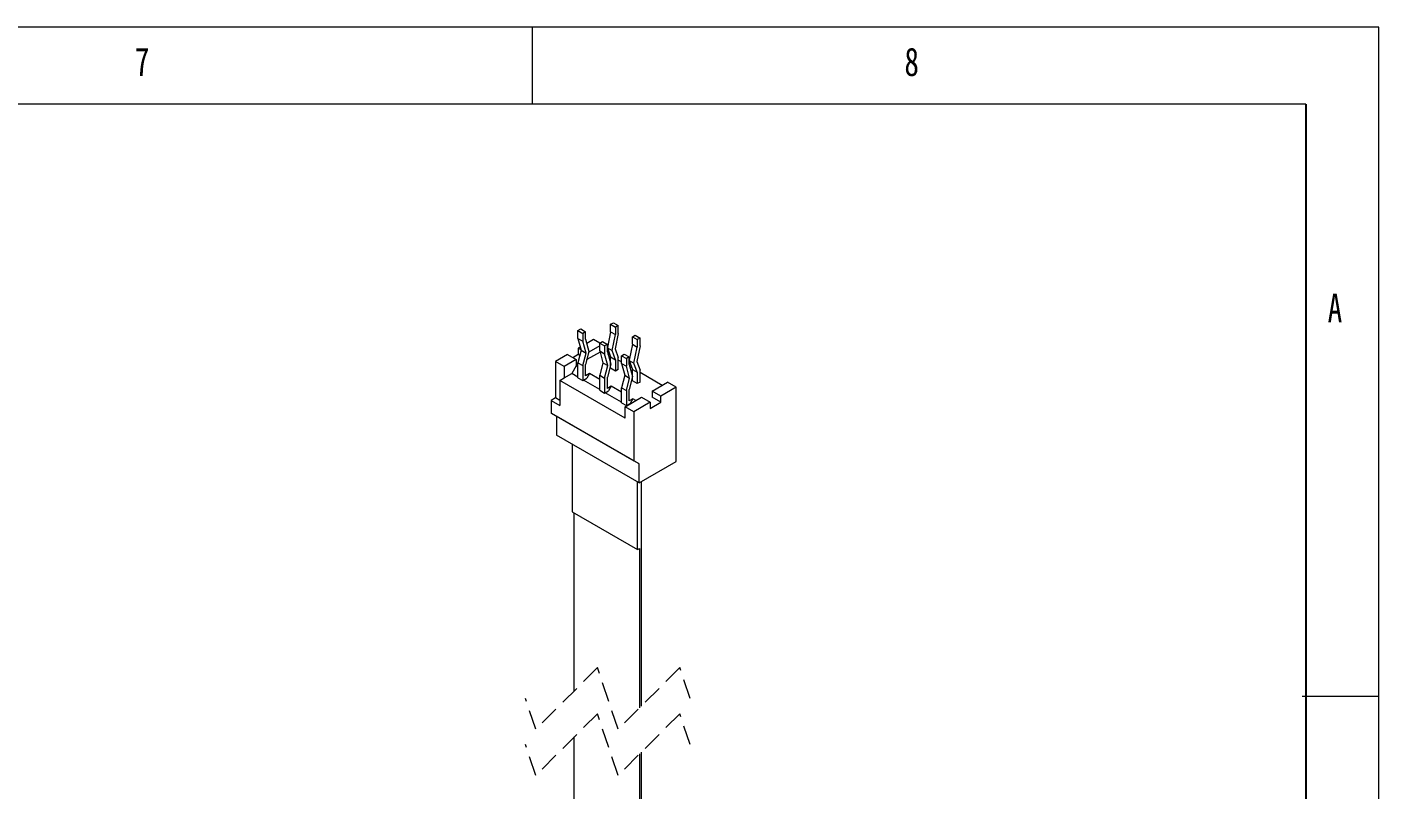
# Paper-space layout '시트3_KOR_with accessory' of a CAD drawing. Header units: millimetres. Extents: x 5 to 415, y 5 to 292.
# Drawn here: x 327.2 to 415, y 242.4 to 292 of the extents above; entities that cross this region are included whole.
import ezdxf

# ---------------------------------------------------------------- set-up
doc = ezdxf.new("R2010")
doc.units = ezdxf.units.MM
doc.linetypes.add('HIDDEN', pattern=[1.905, 1.27, -0.635])
doc.layers.add('NOTES', color=7, linetype='Continuous')
doc.styles.add('SLDTEXTSTYLE1', font='TXT', dxfattribs={"width": 0.75})

psp = doc.layouts.new('시트3_KOR_with accessory')

# ---------------------------------------------------------------- linework, layer by layer
at = {"color": 7, "linetype": 'Continuous', "lineweight": 18}
for p, q in [((415, 292), (5, 292)), ((360, 287), (360, 292)), ((415, 5), (415, 292)), ((410.25, 287), (10, 287)), ((362.957, 272.282), (363.134, 272.384)), ((363.134, 272.384), (363.452, 272.2)), ((365.078, 272.69), (365.255, 272.792)), ((365.078, 272.208), (365.078, 272.69)), ((365.078, 272.69), (365.397, 272.506)), ((365.255, 272.792), (365.573, 272.608)), ((365.573, 272.608), (365.397, 272.506)), ((365.397, 272.506), (365.397, 272.025)), ((365.573, 272.1), (365.573, 272.608)), ((362.957, 271.773), (362.957, 272.282)), ((362.957, 272.282), (363.275, 272.098)), ((362.957, 271.773), (363.275, 271.589)), ((362.957, 271.773), (363.165, 271.005)), ((363.452, 272.2), (363.275, 272.098)), ((363.275, 272.098), (363.275, 271.589)), ((363.483, 270.821), (363.275, 271.589)), ((363.452, 271.719), (363.452, 272.2)), ((363.452, 271.719), (363.668, 270.92)), ((363.965, 271.7), (363.526, 271.446)), ((364.371, 271.465), (363.965, 271.7)), ((364.371, 271.465), (364.548, 271.567)), ((364.371, 271.465), (364.689, 271.282)), ((364.371, 270.957), (364.371, 271.465)), ((364.548, 271.567), (364.866, 271.384)), ((365.078, 272.208), (364.866, 271.178)), ((365.078, 272.208), (365.397, 272.025)), ((365.181, 270.977), (365.397, 272.025)), ((365.573, 272.1), (365.366, 271.091)), ((366.493, 271.874), (366.669, 271.976)), ((366.493, 271.392), (366.493, 271.874)), ((366.493, 271.874), (366.811, 271.69)), ((366.669, 271.976), (366.988, 271.792)), ((366.988, 271.792), (366.811, 271.69)), ((366.811, 271.69), (366.811, 271.208)), ((366.988, 271.283), (366.988, 271.792)), ((362.268, 270.72), (361.49, 270.271)), ((362.268, 270.72), (362.833, 270.393)), ((362.975, 270.72), (362.621, 270.516)), ((363.165, 271.005), (362.957, 270.194)), ((363.11, 271.206), (362.975, 271.128)), ((363.16, 271.021), (362.975, 271.128)), ((362.975, 271.128), (362.975, 270.72)), ((363.077, 270.661), (362.975, 270.72)), ((363.165, 271.005), (363.483, 270.821)), ((363.275, 270.01), (363.483, 270.821)), ((363.668, 270.92), (363.452, 270.078)), ((364.391, 270.884), (363.54, 270.393)), ((364.371, 271.281), (363.654, 270.867)), ((364.371, 270.957), (364.689, 270.773)), ((364.371, 270.957), (364.579, 270.188)), ((364.866, 271.384), (364.689, 271.282)), ((364.689, 271.282), (364.689, 270.773)), ((364.897, 270.004), (364.689, 270.773)), ((364.866, 270.902), (364.866, 271.384)), ((364.866, 271.159), (365.181, 270.977)), ((364.866, 271.151), (365.078, 270.567)), ((364.866, 270.902), (365.082, 270.104)), ((365.041, 270.67), (364.908, 270.747)), ((365.078, 270.567), (365.397, 270.384)), ((365.078, 270.117), (365.078, 270.567)), ((365.397, 270.384), (365.181, 270.977)), ((365.366, 271.091), (365.573, 270.52)), ((365.786, 270.649), (365.962, 270.751)), ((365.786, 270.14), (365.786, 270.649)), ((365.786, 270.649), (366.104, 270.465)), ((365.962, 270.751), (366.28, 270.567)), ((366.28, 270.567), (366.104, 270.465)), ((366.493, 271.392), (366.28, 270.362)), ((366.28, 270.086), (366.28, 270.567)), ((366.493, 271.392), (366.811, 271.208)), ((366.595, 270.161), (366.811, 271.208)), ((366.988, 271.283), (366.78, 270.275)), ((362.056, 269.944), (361.49, 270.271)), ((361.49, 270.271), (361.49, 267.903)), ((362.833, 270.393), (362.056, 269.944)), ((362.056, 269.944), (362.056, 269.21)), ((362.833, 269.985), (362.55, 269.495)), ((362.833, 270.393), (362.833, 269.985)), ((362.957, 269.914), (362.833, 269.985)), ((362.957, 270.194), (363.275, 270.01)), ((362.957, 269.22), (362.957, 270.194)), ((363.275, 270.01), (363.275, 269.036)), ((363.452, 269.342), (363.452, 270.078)), ((363.54, 270.393), (363.534, 270.397)), ((363.54, 270.393), (363.54, 270.423)), ((364.579, 270.188), (364.371, 269.377)), ((364.579, 270.188), (364.897, 270.004)), ((364.689, 269.194), (364.897, 270.004)), ((365.082, 270.104), (364.866, 269.261)), ((365.078, 269.832), (365.078, 270.089)), ((365.397, 269.648), (365.078, 269.832)), ((365.397, 270.384), (365.397, 269.648)), ((365.573, 269.75), (365.397, 269.648)), ((365.573, 269.75), (365.573, 270.52)), ((365.786, 270.24), (365.573, 270.363)), ((365.786, 270.14), (366.104, 269.957)), ((365.786, 270.14), (365.993, 269.372)), ((366.104, 270.465), (366.104, 269.957)), ((366.311, 269.188), (366.104, 269.957)), ((366.28, 270.342), (366.595, 270.161)), ((366.28, 270.334), (366.493, 269.751)), ((366.28, 270.086), (366.496, 269.287)), ((366.455, 269.854), (366.322, 269.93)), ((366.493, 269.751), (366.811, 269.567)), ((366.493, 269.301), (366.493, 269.751)), ((366.811, 269.567), (366.595, 270.161)), ((366.78, 270.275), (366.988, 269.704)), ((366.988, 268.934), (366.988, 269.704)), ((361.773, 269.046), (362.056, 269.21)), ((366.015, 266.597), (361.773, 269.046)), ((361.773, 269.046), (361.773, 267.413)), ((362.056, 269.21), (362.55, 269.495)), ((362.957, 269.261), (362.55, 269.495)), ((362.957, 269.22), (363.275, 269.036)), ((363.275, 269.036), (363.523, 269.179)), ((364.371, 268.444), (363.311, 269.056)), ((363.7, 269.485), (363.452, 269.342)), ((363.7, 269.485), (363.523, 269.179)), ((364.371, 269.097), (363.7, 269.485)), ((364.371, 269.377), (364.689, 269.194)), ((364.371, 268.403), (364.371, 269.377)), ((364.689, 269.194), (364.689, 268.22)), ((364.866, 268.526), (364.866, 269.261)), ((365.993, 269.372), (365.786, 268.561)), ((365.993, 269.372), (366.311, 269.188)), ((366.104, 268.377), (366.311, 269.188)), ((366.496, 269.287), (366.28, 268.445)), ((366.493, 269.016), (366.493, 269.273)), ((366.811, 268.832), (366.493, 269.016)), ((366.811, 269.567), (366.811, 268.832)), ((366.988, 268.934), (366.811, 268.832)), ((368.419, 268.72), (366.988, 269.546)), ((367.783, 268.352), (368.773, 268.924)), ((369.339, 268.597), (368.773, 268.924)), ((364.371, 268.403), (364.689, 268.22)), ((364.689, 268.22), (364.937, 268.363)), ((365.786, 267.628), (364.725, 268.24)), ((365.114, 268.669), (364.866, 268.526)), ((365.114, 268.669), (364.937, 268.363)), ((365.786, 268.281), (365.114, 268.669)), ((365.786, 268.561), (366.104, 268.377)), ((365.786, 267.587), (365.786, 268.561)), ((366.015, 267.332), (367.076, 267.944)), ((366.104, 268.377), (366.104, 267.403)), ((366.28, 267.709), (366.28, 268.445)), ((367.076, 267.944), (367.642, 267.618)), ((368.349, 268.026), (367.783, 268.352)), ((367.783, 268.352), (367.783, 267.944)), ((368.349, 267.618), (367.783, 267.944)), ((369.339, 268.597), (368.349, 268.026)), ((368.349, 267.618), (368.349, 268.026)), ((369.339, 263.78), (369.339, 268.597)), ((361.49, 267.903), (361.207, 267.74)), ((361.207, 267.74), (361.207, 266.923)), ((361.207, 267.74), (361.773, 267.413)), ((361.773, 267.74), (361.49, 267.903)), ((365.786, 267.587), (366.104, 267.403)), ((366.581, 267.005), (366.015, 267.332)), ((366.015, 266.597), (366.015, 267.332)), ((366.104, 267.403), (366.351, 267.546)), ((366.157, 267.414), (366.139, 267.424)), ((366.528, 267.852), (366.28, 267.709)), ((366.528, 267.852), (366.351, 267.546)), ((366.722, 267.74), (366.528, 267.852)), ((367.642, 267.618), (366.581, 267.005)), ((367.642, 267.618), (367.642, 267.209)), ((367.642, 267.209), (368.349, 267.618)), ((361.207, 266.923), (366.581, 263.821)), ((361.561, 266.719), (361.207, 266.923)), ((366.935, 263.617), (361.561, 266.719)), ((361.561, 266.719), (361.561, 265.494)), ((366.581, 267.005), (366.581, 263.821)), ((366.935, 262.392), (361.561, 265.494)), ((362.579, 264.906), (362.579, 260.497)), ((366.935, 263.617), (366.581, 263.821)), ((366.935, 262.392), (369.339, 263.78)), ((366.935, 262.392), (366.935, 263.617)), ((366.821, 258.048), (366.821, 262.457)), ((367.069, 262.469), (367.069, 247.882)), ((362.579, 260.497), (366.821, 258.048)), ((362.72, 248.882), (362.72, 260.415)), ((366.821, 258.048), (366.963, 258.129)), ((366.963, 258.129), (366.963, 247.776)), ((415, 248.5), (410, 248.5)), ((362.72, 238.705), (362.72, 245.882)), ((366.963, 244.776), (366.963, 236.256)), ((367.069, 244.882), (367.069, 236.194))]:
    psp.add_line(p, q, dxfattribs=at)
at = {"color": 7, "linetype": 'HIDDEN', "lineweight": 18}
for p, q in [((364.22, 250.382), (360.22, 246.382)), ((365.569, 246.382), (364.22, 250.382)), ((369.569, 250.382), (365.569, 246.382)), ((370.244, 248.382), (369.569, 250.382)), ((360.22, 246.382), (359.545, 248.382)), ((364.22, 247.382), (360.22, 243.382)), ((365.569, 243.382), (364.22, 247.382)), ((369.569, 247.382), (365.569, 243.382)), ((370.244, 245.382), (369.569, 247.382)), ((360.22, 243.382), (359.545, 245.382))]:
    psp.add_line(p, q, dxfattribs=at)
at = {"layer": 'NOTES', "color": 7}
psp.add_line((410.25, 287), (410.25, 10), dxfattribs=at)

# ---------------------------------------------------------------- texts
at = {"color": 7, "linetype": 'Continuous', "lineweight": 0, "char_height": 1.852, "attachment_point": 1, "style": 'SLDTEXTSTYLE1'}
for s, insert in [('7', (334.167, 290.668)), ('8', (384.167, 290.668)), ('A', (411.667, 274.668))]:
    psp.add_mtext(s, dxfattribs=dict(at, insert=insert))

doc.saveas('drawing.dxf')
